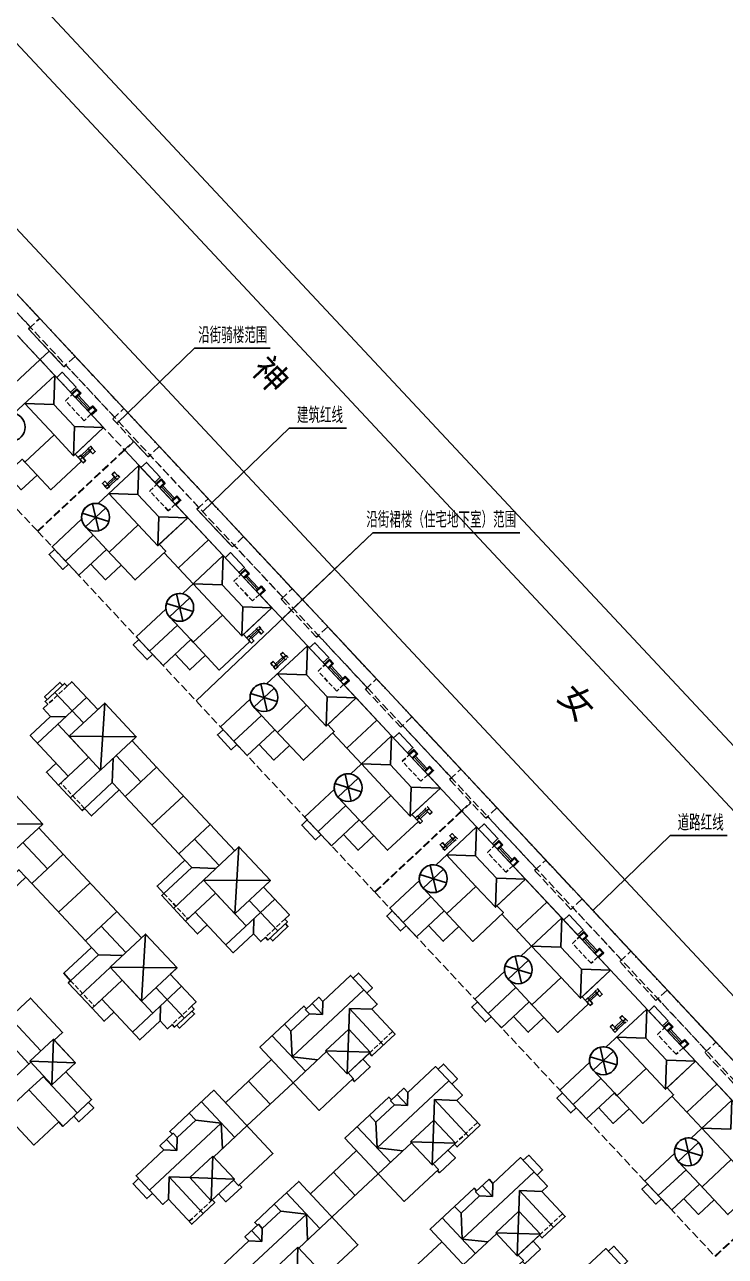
# Model space of a CAD drawing. Extents: x -34815 to 81416, y -425322 to 67478.
# Drawn here: x 3537 to 4911, y -181974 to -179560 of the extents above; entities that cross this region are included whole.
import ezdxf

# ---------------------------------------------------------------- set-up
doc = ezdxf.new("R2010")
doc.units = 0
doc.header["$LTSCALE"] = 1000
doc.header["$MEASUREMENT"] = 0
doc.linetypes.add('DASH', pattern=[0.35, 0.25, -0.1])
doc.linetypes.add('DOTE', pattern=[2.42, 2, -0.2, 0.02, -0.2])
doc.layers.add('WALL', color=2, linetype='Continuous', lineweight=25)
doc.layers.add('坯担层', color=7, linetype='Continuous')
doc.styles.add('_TCH_DIM', font='SIMPLEX', dxfattribs={"bigfont": 'GBCBIG'})
doc.styles.add('宋体', font='', dxfattribs={"width": 0.666667})
doc.styles.get('宋体').set_extended_font_data('SimSun')

# ---------------------------------------------------------------- blocks, each defined once
blk = doc.blocks.new('jhjuuoiuo')
at = {"color": 9, "linetype": 'Continuous'}
for p, q in [((353099, 611012), (715639, 222973)), ((362679, 611012), (725218, 222973)), ((377979, 555087), (632721, 282427)), ((626797, 278513), (369120, 554327)), ((410555, 506451), (404957, 512443)), ((408234, 508935), (406772, 507570)), ((418934, 497483), (431205, 509384)), ((431205, 509384), (443149, 509384)), ((432492, 483538), (446181, 496736)), ((446181, 496736), (455206, 496736)), ((473403, 436253), (420153, 493248)), ((420153, 493248), (473403, 436253)), ((423867, 492202), (421614, 494613)), ((437180, 477953), (431582, 483945)), ((431449, 453619), (459401, 480209)), ((445071, 466577), (459401, 480209)), ((459401, 480209), (482622, 480209)), ((527199, 378673), (473471, 436180)), ((473471, 436180), (527199, 378673)), ((494150, 420491), (506368, 432315)), ((506368, 432315), (515393, 432315))]:
    blk.add_line(p, q, dxfattribs=at)
at = {"color": 1, "linetype": 'DOTE', "ltscale": 2}
blk.add_line((369120, 554327), (642529, 261687), dxfattribs=at)
at = {"color": 1, "linetype": 'DASH', "ltscale": 5}
blk.add_line((639782, 261687), (367645, 552940), dxfattribs=at)
at = {"color": 5, "linetype": 'DASH', "ltscale": 5}
for p, q in [((366152, 551047), (420085, 493321)), ((406347, 480486), (352415, 538212)), ((406715, 514085), (398996, 522338)), ((405249, 512716), (397535, 520973)), ((404957, 512443), (406715, 514085)), ((404957, 512443), (405249, 512716)), ((410555, 506451), (404957, 512443)), ((412313, 508094), (410555, 506451)), ((410847, 506724), (410555, 506451)), ((418561, 498467), (410847, 506724)), ((420027, 499836), (412313, 508094)), ((418269, 498194), (420027, 499836)), ((418269, 498194), (418561, 498467)), ((421546, 494686), (418269, 498194)), ((420085, 493321), (421546, 494686)), ((420085, 493321), (406347, 480486)), ((420153, 493248), (406416, 480413)), ((421614, 494613), (420153, 493248)), ((423867, 492202), (421614, 494613)), ((425621, 493840), (423867, 492202)), ((433339, 485587), (425621, 493840)), ((424159, 492475), (423867, 492202)), ((431874, 484218), (424159, 492475)), ((431582, 483945), (433339, 485587)), ((431582, 483945), (431874, 484218)), ((437180, 477953), (431582, 483945)), ((406416, 480413), (459665, 423418)), ((438937, 479595), (437180, 477953)), ((446652, 471338), (438937, 479595)), ((437472, 478226), (437180, 477953)), ((445186, 469969), (437472, 478226)), ((444894, 469696), (446652, 471338)), ((444894, 469696), (445186, 469969)), ((450492, 463704), (444894, 469696)), ((450492, 463704), (444894, 469696)), ((452249, 465346), (450492, 463704)), ((450784, 463977), (450492, 463704)), ((458499, 455720), (450784, 463977)), ((459964, 457089), (452249, 465346)), ((458206, 455447), (459964, 457089)), ((458206, 455447), (458499, 455720)), ((463804, 449456), (458206, 455447)), ((463804, 449456), (458206, 455447)), ((465562, 451097), (463804, 449456)), ((473276, 442840), (465562, 451097)), ((464097, 449729), (463804, 449456)), ((471811, 441472), (464097, 449729)), ((471519, 441199), (473276, 442840)), ((471519, 441199), (471811, 441472)), ((474864, 437618), (471519, 441199)), ((474864, 437618), (471519, 441199)), ((459665, 423418), (473403, 436253)), ((473403, 436253), (474864, 437618)), ((473403, 436253), (474864, 437618)), ((474932, 437545), (473471, 436180)), ((474932, 437545), (473471, 436180)), ((477253, 435061), (474932, 437545)), ((477253, 435061), (474932, 437545)), ((479007, 436699), (477253, 435061)), ((486725, 428445), (479007, 436699)), ((473471, 436180), (459734, 423345)), ((477546, 435334), (477253, 435061)), ((485260, 427077), (477546, 435334)), ((484968, 426804), (486725, 428445)), ((484968, 426804), (485260, 427077)), ((490702, 420666), (484968, 426804)), ((490702, 420666), (484968, 426804)), ((459734, 423345), (513461, 365838)), ((492459, 422307), (490702, 420666)), ((490995, 420939), (490702, 420666)), ((498709, 412682), (490995, 420939)), ((500173, 414050), (492459, 422307)), ((498417, 412409), (500173, 414050)), ((498417, 412409), (498709, 412682)), ((504151, 406271), (498417, 412409)), ((504151, 406271), (498417, 412409)), ((505908, 407912), (504151, 406271)), ((513622, 399654), (505908, 407912)), ((504444, 406544), (504151, 406271)), ((512158, 398287), (504444, 406544)), ((511866, 398014), (513622, 399654)), ((511866, 398014), (512158, 398287)), ((517600, 391876), (511866, 398014)), ((517600, 391876), (511866, 398014)), ((513461, 365838), (527199, 378673)), ((527267, 378600), (513530, 365765))]:
    blk.add_line(p, q, dxfattribs=at)
at = {"layer": 'WALL', "color": 5}
for p, q in [((412438, 501505), (413250, 502263)), ((414282, 499532), (415093, 500290)), ((414394, 493479), (413225, 492387)), ((414579, 493282), (413410, 492189)), ((414763, 493084), (413594, 491992)), ((414633, 493223), (415132, 492690)), ((418532, 489051), (417362, 487959)), ((418716, 488854), (417547, 487761)), ((418661, 488912), (418163, 489445)), ((418900, 488656), (417731, 487564)), ((425751, 487256), (426562, 488014)), ((427594, 485283), (428405, 486041)), ((439063, 473007), (439874, 473765)), ((440907, 471034), (441718, 471792)), ((441019, 464981), (439850, 463889)), ((441204, 464784), (440035, 463692)), ((441388, 464587), (440219, 463494)), ((441258, 464726), (441757, 464192)), ((445156, 460553), (443987, 459461)), ((445341, 460356), (444172, 459264)), ((445525, 460159), (444356, 459066)), ((445286, 460414), (444788, 460948)), ((452376, 458759), (453187, 459516)), ((454219, 456786), (455030, 457543)), ((465688, 444510), (466499, 445267)), ((467532, 442537), (468343, 443295)), ((467644, 436484), (466475, 435391)), ((467829, 436286), (466659, 435194)), ((467883, 436228), (468382, 435695)), ((468013, 436089), (466844, 434997)), ((471918, 431909), (470749, 430817)), ((472102, 431712), (470933, 430620)), ((472287, 431515), (471117, 430423)), ((472048, 431771), (471549, 432304)), ((479137, 430115), (479948, 430873)), ((480981, 428142), (481792, 428900)), ((492586, 415720), (493397, 416478)), ((494429, 413747), (495241, 414505)), ((494549, 407686), (493380, 406594)), ((494734, 407489), (493564, 406397)), ((494918, 407292), (493749, 406199)), ((494788, 407431), (495286, 406897)), ((455678, 404981), (455568, 401730)), ((461072, 399209), (455678, 404981)), ((455678, 404981), (459212, 404861)), ((498816, 403120), (497647, 402027)), ((498946, 402981), (498447, 403514)), ((499000, 402922), (497831, 401830)), ((499185, 402725), (498015, 401633)), ((506035, 401325), (506846, 402083)), ((507878, 399352), (508690, 400110)), ((469127, 390586), (469017, 387336)), ((474520, 384814), (469127, 390586)), ((469127, 390586), (472661, 390466)), ((427181, 378356), (427061, 374823)), ((432574, 372584), (427181, 378356)), ((427181, 378356), (430431, 378246)), ((482576, 376191), (482466, 372941)), ((487969, 370419), (482576, 376191)), ((482576, 376191), (486110, 376071))]:
    blk.add_line(p, q, dxfattribs=at)
for points in [[(409093, 505085), (403495, 511077)], [(402023, 503132), (406772, 507570)], [(409093, 505085), (408937, 500492), (404344, 500648)], [(411591, 502412), (412468, 503231), (410283, 505569), (409406, 504750)], [(411790, 502199), (412601, 502957), (413250, 502263)], [(411892, 502090), (412594, 502745), (413038, 502270), (412336, 501615)], [(408986, 495679), (404344, 500648)], [(412214, 496984), (408937, 500492)], [(412438, 501505), (412658, 501710), (414501, 499737), (414282, 499532)], [(412855, 501894), (414698, 499921)], [(414828, 498947), (415529, 499603), (415086, 500078), (414384, 499422)], [(414930, 498838), (415741, 499596), (415093, 500290)], [(416808, 496828), (412214, 496984), (412058, 492391)], [(414726, 493857), (414762, 493891), (415035, 493599), (414633, 493223), (414360, 493515), (414580, 493720)], [(412826, 492082), (413191, 492423), (413464, 492131), (413099, 491790)], [(422406, 490837), (422250, 486243), (417656, 486399)], [(424904, 488163), (425780, 488982), (423596, 491321), (422719, 490501)], [(406294, 489332), (403810, 487011), (401489, 489495)], [(419300, 488961), (419336, 488995), (419063, 489288), (418661, 488912), (418934, 488620), (419154, 488825)], [(417400, 487186), (417363, 487152), (417090, 487444), (417492, 487820), (417765, 487527), (417546, 487323)], [(417400, 487186), (417765, 487527), (417492, 487820), (417127, 487478)], [(425102, 487950), (425913, 488708), (426562, 488014)], [(425205, 487841), (425906, 488496), (426350, 488021), (425649, 487366)], [(425751, 487256), (425970, 487461), (427813, 485488), (427594, 485283)], [(426167, 487645), (428011, 485672)], [(422298, 481430), (417656, 486399)], [(425527, 482736), (422250, 486243)], [(428140, 484699), (428842, 485354), (428398, 485829), (427697, 485174)], [(428243, 484589), (429054, 485347), (428405, 486041)], [(413443, 483291), (417652, 482009)], [(417155, 484152), (413940, 481148)], [(415051, 484793), (416045, 480507)], [(417285, 477568), (413940, 481148)], [(430120, 482580), (425527, 482736), (425371, 478142)], [(435718, 476588), (430120, 482580)], [(410785, 475737), (415169, 479833)], [(428647, 474635), (433397, 479072)], [(411263, 475225), (410386, 474406), (408201, 476744), (409078, 477564)], [(419607, 475083), (417122, 472762), (414801, 475247)], [(430969, 472150), (426395, 477046)], [(435718, 476588), (435562, 471994), (430969, 472150)], [(438216, 473914), (439093, 474734), (436908, 477072), (436031, 476253)], [(438415, 473701), (439226, 474459), (439874, 473765)], [(438517, 473592), (439219, 474247), (439662, 473772), (438961, 473117)], [(439063, 473007), (439283, 473212), (441126, 471239), (440907, 471034)], [(439480, 473396), (441323, 471424)], [(435611, 467181), (430969, 472150)], [(438839, 468487), (435562, 471994)], [(441453, 470450), (442154, 471105), (441711, 471580), (441009, 470925)], [(441555, 470340), (442366, 471098), (441718, 471792)], [(430468, 469903), (427253, 466899)], [(428363, 470545), (429357, 466258)], [(426756, 469043), (430965, 467760)], [(443433, 468331), (438839, 468487), (438683, 463893)], [(424097, 461488), (428481, 465584)], [(430598, 463319), (427253, 466899)], [(439451, 463584), (439816, 463926), (440089, 463633), (439724, 463292)], [(441351, 465359), (441387, 465393), (441660, 465101), (441258, 464726), (440985, 465018), (441204, 465223)], [(424575, 460977), (423698, 460157), (421514, 462496), (422390, 463315)], [(449031, 462339), (448875, 457745), (444281, 457901)], [(451528, 459665), (452405, 460485), (450221, 462823), (449344, 462004)], [(432919, 460835), (430435, 458513), (428113, 460998)], [(445925, 460463), (445961, 460498), (445688, 460790), (445286, 460414), (445559, 460122), (445778, 460327)], [(451727, 459453), (452538, 460210), (453187, 459516)], [(451830, 459343), (452531, 459998), (452975, 459523), (452273, 458868)], [(444025, 458688), (443988, 458654), (443715, 458947), (444117, 459322), (444390, 459030), (444171, 458825)], [(444025, 458688), (444390, 459030), (444117, 459322), (443752, 458981)], [(448923, 452933), (444281, 457901)], [(452151, 454238), (448875, 457745)], [(452376, 458759), (452595, 458963), (454438, 456990), (454219, 456786)], [(452792, 459148), (454636, 457175)], [(413807, 436615), (414899, 435446), (419283, 439542), (420239, 438519), (425208, 443161), (421317, 447326), (421974, 447941), (416991, 453275), (415895, 452251), (411798, 456635), (411075, 455959), (410665, 456397), (407582, 453517), (407991, 453078), (407268, 452402), (408429, 451160), (405214, 448156), (411221, 441726), (409687, 440292), (413441, 436273), (413807, 436615)], [(410329, 456083), (409913, 456529), (407502, 454276), (407918, 453831)], [(411075, 455959), (411798, 456635), (415895, 452251), (416991, 453275), (421974, 447941), (421317, 447326), (425208, 443161), (420239, 438519), (419283, 439542), (414899, 435446), (413807, 436615)], [(441676, 456296), (442670, 452009)], [(454765, 456201), (455467, 456856), (455023, 457331), (454321, 456676)], [(454868, 456091), (455679, 456849), (455030, 457543)], [(406374, 446914), (414120, 454150)], [(413629, 450134), (409124, 454957)], [(414120, 454150), (415895, 452251), (416991, 453275), (421974, 447941), (421317, 447326), (425208, 443161), (420239, 438519)], [(440068, 454794), (444277, 453511)], [(443780, 455654), (440565, 452651)], [(456745, 454082), (452151, 454238), (451995, 449644)], [(462343, 448090), (456745, 454082)], [(410052, 440634), (411221, 441726), (405214, 448156), (408429, 451160), (407268, 452402), (407991, 453078)], [(416991, 453275), (416348, 442684)], [(443910, 449070), (440565, 452651)], [(408429, 451160), (410831, 451078)], [(411221, 441726), (414436, 444730), (409589, 449918)], [(437410, 447239), (441794, 451335)], [(455272, 446137), (460022, 450575)], [(411364, 448018), (421974, 447941)], [(437888, 446728), (437011, 445908), (434826, 448247), (435703, 449066)], [(457593, 443653), (453019, 448548)], [(462343, 448090), (462187, 443497), (457593, 443653)], [(464841, 445417), (465718, 446236), (463533, 448574), (462656, 447755)], [(446231, 446586), (443747, 444265), (441426, 446749)], [(465040, 445204), (465851, 445962), (466499, 445267)], [(418191, 440711), (418321, 444527)], [(422724, 440840), (418832, 445005)], [(465142, 445094), (465844, 445750), (466287, 445275), (465586, 444619)], [(465688, 444510), (465907, 444714), (467751, 442742), (467532, 442537)], [(466105, 444899), (467948, 442926)], [(399047, 422824), (400139, 421655), (404523, 425751), (405479, 424728), (410448, 429371), (406556, 433536), (407214, 434150), (402230, 439484), (401134, 438460), (397038, 442845), (396315, 442169), (395905, 442607), (392822, 439726), (393231, 439288), (392508, 438612), (393668, 437370), (390453, 434366), (396461, 427936), (394926, 426502), (398681, 422483), (399047, 422824)], [(396315, 442169), (397038, 442845), (401134, 438460), (402230, 439484), (407214, 434150), (406556, 433536), (410448, 429371), (405479, 424728), (404523, 425751), (400139, 421655), (399047, 422824)], [(409687, 440292), (407782, 442331), (409316, 443765)], [(411564, 438283), (416314, 442720)], [(425208, 443161), (433673, 434100)], [(462236, 438684), (457593, 443653)], [(465464, 439989), (462187, 443497)], [(468078, 441952), (468779, 442608), (468335, 443083), (467634, 442427)], [(468180, 441843), (468991, 442600), (468343, 443295)], [(399359, 440360), (401134, 438460), (402230, 439484), (407214, 434150), (406556, 433536), (410448, 429371), (405479, 424728)], [(419283, 439542), (418191, 440711), (413807, 436615)], [(453381, 440545), (457590, 439262)], [(457093, 441406), (453878, 438402)], [(454988, 442047), (455982, 437761)], [(420239, 438519), (428705, 429458)], [(429441, 438631), (424472, 433988)], [(457223, 434821), (453878, 438402)], [(470057, 439833), (465464, 439989), (465308, 435396)], [(450722, 432990), (455106, 437087)], [(467975, 436862), (468012, 436896), (468285, 436603), (467883, 436228), (467610, 436520), (467829, 436725)], [(451200, 432479), (450323, 431660), (448139, 433998), (449015, 434817)], [(466076, 435087), (466441, 435428), (466714, 435136), (466349, 434794)], [(396604, 434228), (407214, 434150)], [(445483, 419131), (446206, 419807), (442110, 424191), (443206, 425215), (438222, 430550), (437565, 429935), (433673, 434100), (428705, 429458), (429660, 428435), (425276, 424339), (426368, 423170)], [(426368, 423170), (425276, 424339), (429660, 428435), (428705, 429458), (433673, 434100), (437565, 429935), (438222, 430550), (443206, 425215), (442110, 424191), (446206, 419807), (445483, 419131), (445892, 418693), (442809, 415812), (442399, 416250), (441676, 415574), (440515, 416817), (437300, 413813), (431292, 420243), (429758, 418809), (426003, 422828), (426368, 423170)], [(443885, 422292), (442110, 424191), (443206, 425215), (438222, 430550), (437565, 429935), (433673, 434100), (428705, 429458)], [(459544, 432337), (457059, 430016), (454738, 432500)], [(407963, 427050), (404072, 431215)], [(431189, 431779), (435080, 427614)], [(437579, 419959), (438222, 430550)], [(478489, 430809), (479300, 431567), (479948, 430873)], [(478591, 430699), (479293, 431355), (479736, 430880), (479035, 430224)], [(479554, 430504), (481397, 428531)], [(410448, 429371), (418913, 420310)], [(429660, 428435), (430753, 427266), (426368, 423170)], [(479137, 430115), (479356, 430320), (481200, 428347), (480981, 428142)], [(481527, 427557), (482228, 428213), (481784, 428688), (481083, 428032)], [(481629, 427448), (482440, 428205), (481792, 428900)], [(404523, 425751), (403431, 426921), (399047, 422824)], [(430753, 427266), (434569, 427136)], [(405479, 424728), (413944, 415668)], [(414680, 424840), (409712, 420198)], [(427880, 420819), (432630, 425256)], [(443206, 425215), (432596, 425293)], [(489241, 419300), (483506, 425438)], [(431292, 420243), (434507, 423247), (439354, 418059)], [(436139, 415055), (443885, 422292)], [(439845, 422075), (444350, 417252)], [(482136, 417384), (486886, 421821)], [(430722, 405341), (431446, 406017), (427350, 410401), (428446, 411425), (423462, 416759), (422804, 416145), (418913, 420310), (413944, 415668), (414900, 414645), (410516, 410549), (411608, 409379)], [(411608, 409379), (410516, 410549), (414900, 414645), (413944, 415668), (418913, 420310), (422804, 416145), (423462, 416759), (428446, 411425), (427350, 410401), (431446, 406017), (430722, 405341), (431132, 404903), (428048, 402022), (427639, 402460), (426915, 401784), (425755, 403026), (422540, 400023), (416532, 406453), (414997, 405019), (411243, 409038), (411608, 409379)], [(429125, 408501), (427350, 410401), (428446, 411425), (423462, 416759), (422804, 416145), (418913, 420310), (413944, 415668)], [(429758, 418809), (431662, 416771), (433197, 418204)], [(430123, 419151), (431292, 420243), (437300, 413813), (440515, 416817), (441676, 415574), (442399, 416250)], [(440515, 416817), (440597, 419219)], [(484491, 414863), (479781, 419905)], [(416429, 417989), (420320, 413824)], [(422819, 406168), (423462, 416759)], [(445556, 418379), (445973, 417933), (443561, 415680), (443145, 416126)], [(491938, 416414), (492749, 417172), (493397, 416478)], [(492040, 416304), (492742, 416960), (493185, 416485), (492484, 415829)], [(492586, 415720), (492805, 415925), (494649, 413952), (494429, 413747)], [(493003, 416109), (494846, 414136)], [(414900, 414645), (415992, 413476), (411608, 409379)], [(415992, 413476), (419808, 413346)], [(494976, 413162), (495677, 413818), (495233, 414293), (494532, 413637)], [(495078, 413053), (495889, 413810), (495241, 414505)], [(413120, 407029), (417870, 411466)], [(428446, 411425), (417836, 411503)], [(416532, 406453), (419747, 409457), (424594, 404269)], [(459212, 404861), (460089, 405680), (455856, 410211), (451472, 406115), (450857, 406772), (448738, 404793), (449353, 404135), (446430, 401404), (445406, 402500), (441533, 398882), (450886, 388871), (456293, 393923), (455474, 394800), (458835, 397940), (459245, 397502), (462898, 400915), (459212, 404861)], [(458447, 407438), (459316, 408250), (457132, 410589), (456262, 409776)], [(421379, 401265), (429125, 408501)], [(425084, 408285), (429590, 403462)], [(457972, 407946), (446610, 397330)], [(398137, 389814), (393085, 395222), (397908, 399727), (397294, 400385), (401386, 404208), (402000, 403550), (405288, 406623), (410340, 401215), (409025, 399986), (412370, 396406), (410836, 394972), (414932, 390588), (410401, 386355), (409719, 387086), (405773, 383400), (399014, 390634), (398137, 389814), (393085, 395222)], [(415363, 405360), (416532, 406453), (422540, 400023), (425755, 403026), (426915, 401784), (427639, 402460)], [(425755, 403026), (425836, 405429)], [(448857, 404973), (448482, 405374), (445406, 402500)], [(449798, 405782), (451402, 404065)], [(451472, 406115), (451402, 404065)], [(402000, 403550), (406915, 398289)], [(414997, 405019), (416902, 402980), (418437, 404414)], [(430796, 404589), (431212, 404143), (428801, 401890), (428384, 402336)], [(449353, 404135), (451402, 404065)], [(399340, 402297), (405006, 396232)], [(446430, 401404), (446610, 397330)], [(455568, 401730), (455328, 394663)], [(505387, 402019), (506198, 402777), (506846, 402083)], [(505489, 401909), (506191, 402565), (506634, 402090), (505933, 401434)], [(506035, 401325), (506254, 401530), (508098, 399557), (507878, 399352)], [(506452, 401714), (508295, 399741)], [(408643, 392924), (408888, 400133)], [(443469, 400691), (448726, 395065)], [(508425, 398767), (509126, 399423), (508682, 399898), (507981, 399242)], [(508527, 398658), (509338, 399416), (508690, 400110)], [(450662, 396874), (446610, 397330)], [(452051, 398171), (446790, 393256)], [(451914, 398317), (458981, 398077)], [(400329, 391862), (405298, 396505)], [(412370, 396406), (405162, 396651)], [(436069, 390082), (443376, 396909)], [(472661, 390466), (473538, 391286), (469305, 395816), (464921, 391720), (464306, 392377), (462187, 390398), (462802, 389740), (459879, 387009), (458855, 388105), (454982, 384487), (464335, 374476), (469742, 379528), (468923, 380405), (472284, 383545), (472694, 383107), (476347, 386520), (472661, 390466)], [(456154, 393793), (456496, 393428), (458980, 395749), (457819, 396991)], [(471896, 393043), (472765, 393855), (470581, 396194), (469711, 395381)], [(516139, 390510), (510404, 396648)], [(405008, 392128), (407346, 394313)], [(412666, 388472), (407273, 394244)], [(439723, 393496), (443136, 389842)], [(471421, 393551), (460059, 382935)], [(409719, 387086), (405008, 392128), (402377, 389670), (400329, 391862), (399014, 390634)], [(427061, 374823), (426184, 374004), (421951, 378534), (426335, 382630), (425721, 383288), (427840, 385268), (428454, 384610), (431377, 387341), (430353, 388437), (434226, 392055), (443579, 382044), (438172, 376992), (437352, 377869), (433991, 374729), (434401, 374291), (430747, 370877), (427061, 374823)], [(439483, 386429), (446790, 393256)], [(464921, 391720), (464851, 389670)], [(509034, 388594), (513784, 393031)], [(414449, 390137), (415269, 389261), (412930, 387076), (412111, 387953)], [(432290, 390246), (437546, 384620)], [(462306, 390578), (461931, 390979), (458855, 388105)], [(462802, 389740), (464851, 389670)], [(463247, 391388), (464851, 389670)], [(511389, 386073), (506679, 391115)], [(427652, 385162), (427277, 385563), (430353, 388437)], [(424067, 376269), (435430, 386885)], [(431377, 387341), (435430, 386885)], [(434222, 381513), (439483, 386429)], [(435610, 382810), (435430, 386885)], [(456918, 386296), (462175, 380670)], [(459879, 387009), (460059, 382935)], [(469017, 387336), (468777, 380268)], [(426780, 384278), (428385, 382561)], [(428454, 384610), (428385, 382561)], [(465500, 383776), (460239, 378861)], [(465363, 383922), (472430, 383682)], [(426335, 382630), (428385, 382561)], [(449518, 375687), (456825, 382514)], [(464111, 382479), (460059, 382935)], [(469603, 379399), (469945, 379033), (472429, 381354), (471268, 382596)], [(485345, 378648), (486214, 379460), (484030, 381799), (483160, 380986)], [(434085, 381659), (433845, 374592)], [(486110, 376071), (486987, 376891), (482754, 381421), (478370, 377325), (477755, 377982), (475636, 376003), (476251, 375345), (473328, 372614), (472304, 373710), (468431, 370092), (477784, 360081), (483191, 365133), (482372, 366010), (485733, 369150), (486143, 368712), (489796, 372125), (486110, 376071)], [(424542, 375761), (423672, 374949), (421488, 377287), (422357, 378099)], [(430431, 378246), (437498, 378006)], [(452932, 372034), (460239, 378861)], [(453172, 379101), (456585, 375447)], [(484870, 379156), (473508, 368540)], [(438310, 377122), (438652, 376757), (436167, 374436), (435007, 375678)], [(440510, 360428), (439633, 359609), (435400, 364139), (439784, 368235), (439170, 368893), (441289, 370873), (441903, 370215), (444826, 372946), (443802, 374042), (447675, 377660), (457028, 367649), (451620, 362598), (450801, 363474), (447440, 360334), (447850, 359896), (444196, 356482), (440510, 360428)], [(445739, 375851), (450995, 370225)], [(475755, 376183), (475380, 376584), (472304, 373710)], [(476696, 376993), (478300, 375275)], [(478370, 377325), (478300, 375275)], [(441101, 370767), (440726, 371168), (443802, 374042)], [(476251, 375345), (478300, 375275)], [(437516, 361874), (448879, 372490)], [(444826, 372946), (448879, 372490)], [(447671, 367118), (452932, 372034)], [(449059, 368415), (448879, 372490)], [(473328, 372614), (473508, 368540)], [(482466, 372941), (482226, 365874)], [(441903, 370215), (441834, 368166)], [(470367, 371901), (475624, 366275)], [(439784, 368235), (441834, 368166)], [(440229, 369883), (441834, 368166)], [(462967, 361292), (470274, 368119)], [(477560, 368084), (473508, 368540)], [(478949, 369381), (473688, 364466)], [(478812, 369527), (485879, 369287)], [(483052, 365004), (483394, 364638), (485878, 366959), (484717, 368202)], [(447534, 367265), (447294, 360197)], [(499559, 361676), (500436, 362496), (496203, 367026), (491819, 362930), (491204, 363587), (489085, 361608), (489700, 360950), (486777, 358219), (485753, 359315), (481880, 355697), (491233, 345686), (496640, 350738), (495821, 351615), (499182, 354756), (499592, 354317), (503245, 357731), (499559, 361676)], [(498794, 364253), (499663, 365065), (497479, 367404), (496609, 366591)]]:
    blk.add_lwpolyline(points, dxfattribs=at)
for points in [[(404383, 491378), (408986, 495679), (412058, 492391), (416808, 496828), (409093, 505085), (402645, 499061, 0.5070926), (400051, 496637), (395356, 492251), (399589, 487720), (403973, 491817), (404383, 491378)], [(395356, 492251), (399589, 487720), (403973, 491817), (408479, 486994), (413338, 491534), (412314, 492630), (416808, 496828), (409093, 505085), (402645, 499061, 0.5070926), (400051, 496637), (395356, 492251)], [(417695, 477129), (422298, 481430), (425371, 478142), (430120, 482580), (422406, 490837), (415957, 484812, 0.5070926), (413363, 482388), (408668, 478002), (412901, 473472), (417285, 477568), (417695, 477129)], [(408668, 478002), (412901, 473472), (417285, 477568), (421791, 472745), (426650, 477285), (425626, 478381), (430120, 482580), (422406, 490837), (415957, 484812, 0.5070926), (413363, 482388), (408668, 478002)], [(431007, 462881), (435611, 467181), (438683, 463893), (443433, 468331), (435718, 476588), (429270, 470563, 0.5070926), (426676, 468140), (421981, 463753), (426214, 459223), (430598, 463319), (431007, 462881)], [(421981, 463753), (426214, 459223), (430598, 463319), (435104, 458496), (439963, 463036), (438939, 464132), (443433, 468331), (435718, 476588), (429270, 470563, 0.5070926), (426676, 468140), (421981, 463753)], [(444320, 448632), (448923, 452933), (451995, 449644), (456745, 454082), (449031, 462339), (442582, 456314, 0.5070926), (439988, 453891), (435293, 449504), (439526, 444974), (443910, 449070), (444320, 448632)], [(435293, 449504), (439526, 444974), (443910, 449070), (448416, 444247), (453275, 448787), (452251, 449883), (456745, 454082), (449031, 462339), (442582, 456314, 0.5070926), (439988, 453891), (435293, 449504)], [(457632, 434383), (462236, 438684), (465308, 435396), (470057, 439833), (462343, 448090), (455894, 442065, 0.5070926), (453301, 439642), (448606, 435256), (452838, 430725), (457223, 434821), (457632, 434383)], [(448606, 435256), (452838, 430725), (457223, 434821), (461728, 429999), (466588, 434539), (465564, 435635), (470057, 439833), (462343, 448090), (455894, 442065, 0.5070926), (453301, 439642), (448606, 435256)], [(471081, 419988), (475685, 424289), (478757, 421001), (483506, 425438), (475792, 433695), (469343, 427670, 0.5070926), (466750, 425247), (462055, 420861), (466287, 416330), (470672, 420426), (471081, 419988)], [(462055, 420861), (466287, 416330), (470672, 420426), (475177, 415604), (480037, 420144), (479013, 421240), (483506, 425438), (475792, 433695), (469343, 427670, 0.5070926), (466750, 425247), (462055, 420861)], [(484530, 405593), (489134, 409894), (492206, 406606), (496955, 411043), (489241, 419300), (482792, 413275, 0.5070926), (480199, 410852), (475504, 406466), (479736, 401935), (484121, 406031), (484530, 405593)], [(475504, 406466), (479736, 401935), (484121, 406031), (488626, 401209), (493486, 405749), (492462, 406845), (496955, 411043), (489241, 419300), (482792, 413275, 0.5070926), (480199, 410852), (475504, 406466)], [(497979, 391198), (502583, 395499), (505655, 392211), (510404, 396648), (502690, 404905), (496241, 398880, 0.5070926), (493648, 396457), (488953, 392071), (493185, 387540), (497570, 391636), (497979, 391198)], [(488953, 392071), (493185, 387540), (497570, 391636), (502075, 386814), (506935, 391354), (505911, 392450), (510404, 396648), (502690, 404905), (496241, 398880, 0.5070926), (493648, 396457), (488953, 392071)], [(511428, 376803), (516032, 381104), (519104, 377816), (523853, 382253), (516139, 390510), (509690, 384485, 0.5070926), (507097, 382062), (502402, 377676), (506634, 373145), (511019, 377241), (511428, 376803)], [(502402, 377676), (506634, 373145), (511019, 377241), (515524, 372419), (520384, 376959), (519360, 378055), (523853, 382253), (516139, 390510), (509690, 384485, 0.5070926), (507097, 382062), (502402, 377676)]]:
    blk.add_lwpolyline(points, format="xyb", dxfattribs=at)
for points in [[(399589, 487720), (403973, 491817), (408479, 486994), (413338, 491534), (412314, 492630), (416808, 496828), (409093, 505085), (402645, 499061, 0.5070926), (400051, 496637), (395356, 492251)], [(412901, 473472), (417285, 477568), (421791, 472745), (426650, 477285), (425626, 478381), (430120, 482580), (422406, 490837), (415957, 484812, 0.5070926), (413363, 482388), (408668, 478002)], [(426214, 459223), (430598, 463319), (435104, 458496), (439963, 463036), (438939, 464132), (443433, 468331), (435718, 476588), (429270, 470563, 0.5070926), (426676, 468140), (421981, 463753)], [(439526, 444974), (443910, 449070), (448416, 444247), (453275, 448787), (452251, 449883), (456745, 454082), (449031, 462339), (442582, 456314, 0.5070926), (439988, 453891), (435293, 449504)], [(452838, 430725), (457223, 434821), (461728, 429999), (466588, 434539), (465564, 435635), (470057, 439833), (462343, 448090), (455894, 442065, 0.5070926), (453301, 439642), (448606, 435256)], [(466287, 416330), (470672, 420426), (475177, 415604), (480037, 420144), (479013, 421240), (483506, 425438), (475792, 433695), (469343, 427670, 0.5070926), (466750, 425247), (462055, 420861)], [(479736, 401935), (484121, 406031), (488626, 401209), (493486, 405749), (492462, 406845), (496955, 411043), (489241, 419300), (482792, 413275, 0.5070926), (480199, 410852), (475504, 406466)], [(493185, 387540), (497570, 391636), (502075, 386814), (506935, 391354), (505911, 392450), (510404, 396648), (502690, 404905), (496241, 398880, 0.5070926), (493648, 396457), (488953, 392071)], [(506634, 373145), (511019, 377241), (515524, 372419), (520384, 376959), (519360, 378055), (523853, 382253), (516139, 390510), (509690, 384485, 0.5070926), (507097, 382062), (502402, 377676)]]:
    blk.add_lwpolyline(points, format="xyb", close=True, dxfattribs=at)
at = {"layer": 'WALL', "color": 5, "linetype": 'DASH', "ltscale": 3}
for points in [[(414828, 498947), (413732, 497923), (410796, 501065), (411892, 502090)], [(428140, 484699), (427044, 483675), (424109, 486817), (425205, 487841)], [(441453, 470450), (440357, 469426), (437421, 472568), (438517, 473592)], [(454765, 456201), (453669, 455177), (450734, 458319), (451830, 459343)], [(411075, 455959), (407991, 453078)], [(468078, 441952), (466982, 440928), (464046, 444070), (465142, 445094)], [(413807, 436615), (410052, 440634)], [(481527, 427557), (480431, 426533), (477495, 429675), (478591, 430699)], [(426368, 423170), (430123, 419151)], [(445483, 419131), (442399, 416250)], [(494976, 413162), (493880, 412138), (490944, 415280), (492040, 416304)], [(411608, 409379), (415363, 405360)], [(430722, 405341), (427639, 402460)], [(458835, 397940), (462489, 401354)], [(508425, 398767), (507329, 397743), (504393, 400885), (505489, 401909)], [(472284, 383545), (475938, 386959)], [(433991, 374729), (430337, 371316)], [(485733, 369150), (489387, 372564)]]:
    blk.add_lwpolyline(points, dxfattribs=at)
at = {"layer": 'WALL', "color": 5}
for points in [[(414872, 492967), (415132, 492690), (415497, 493031), (414999, 493565), (414633, 493223)], [(413338, 491534), (413597, 491256), (413963, 491597), (413464, 492131), (413099, 491790)], [(418422, 489168), (418163, 489445), (418528, 489787), (419027, 489253), (418661, 488912)], [(416888, 487734), (416628, 488012), (416994, 488353), (417492, 487820), (417127, 487478)], [(439963, 463036), (440222, 462759), (440588, 463100), (440089, 463633), (439724, 463292)], [(441497, 464470), (441757, 464192), (442122, 464534), (441624, 465067), (441258, 464726)], [(443513, 459236), (443253, 459514), (443619, 459856), (444117, 459322), (443752, 458981)], [(445047, 460670), (444788, 460948), (445153, 461289), (445652, 460756), (445286, 460414)], [(416348, 442684), (411364, 448018), (416991, 453275), (421974, 447941)], [(401588, 428893), (396604, 434228), (402230, 439484), (407214, 434150)], [(468122, 435972), (468382, 435695), (468747, 436036), (468249, 436569), (467883, 436228)], [(466588, 434539), (466847, 434261), (467212, 434602), (466714, 435136), (466349, 434794)], [(471809, 432026), (471549, 432304), (471915, 432645), (472413, 432112), (472048, 431771)], [(432596, 425293), (437579, 419959), (443206, 425215), (438222, 430550)], [(470274, 430593), (470015, 430870), (470380, 431212), (470878, 430678), (470513, 430337)], [(417836, 411503), (422819, 406168), (428446, 411425), (423462, 416759)], [(495027, 407175), (495286, 406897), (495652, 407239), (495153, 407772), (494788, 407431)], [(493493, 405741), (493752, 405464), (494117, 405805), (493619, 406338), (493254, 405997)], [(498707, 403236), (498447, 403514), (498813, 403855), (499311, 403322), (498946, 402981)], [(451914, 398317), (455568, 401730), (458981, 398077), (455328, 394663)], [(497172, 401803), (496913, 402080), (497278, 402422), (497776, 401888), (497411, 401547)], [(412370, 396406), (408888, 400133), (405162, 396651), (408643, 392924)], [(465363, 383922), (469017, 387336), (472430, 383682), (468777, 380268)], [(434085, 381659), (430431, 378246), (433845, 374592), (437498, 378006)], [(478812, 369527), (482466, 372941), (485879, 369287), (482226, 365874)], [(447534, 367265), (443880, 363851), (447294, 360197), (450947, 363611)]]:
    blk.add_lwpolyline(points, close=True, dxfattribs=at)
at = {"layer": 'WALL', "color": 5, "flags": 128}
for points in [[(475792, 433695), (475636, 429102), (471042, 429258)], [(478290, 431022), (479167, 431841), (476982, 434179), (476105, 433360)], [(470786, 430045), (470750, 430011), (470477, 430303), (470878, 430678), (471152, 430386), (470932, 430181)], [(470786, 430045), (471152, 430386), (470878, 430678), (470513, 430337)], [(472686, 431820), (472723, 431854), (472450, 432146), (472048, 431771), (472321, 431478), (472540, 431683)], [(475685, 424289), (471042, 429258)], [(478913, 425594), (475636, 429102)], [(470542, 427011), (467327, 424007)], [(468437, 427652), (469431, 423366)], [(466830, 426150), (471039, 424868)], [(483506, 425438), (478913, 425594), (478757, 421001)], [(464171, 418595), (468555, 422692)], [(470672, 420426), (467327, 424007)], [(464649, 418084), (463772, 417265), (461588, 419603), (462464, 420422)], [(489241, 419300), (489085, 414707), (484491, 414863)], [(491739, 416627), (492616, 417446), (490431, 419784), (489554, 418965)], [(472993, 417942), (470508, 415621), (468187, 418105)], [(489134, 409894), (484491, 414863)], [(481886, 413257), (482880, 408971)], [(492362, 411199), (489085, 414707)], [(480279, 411755), (484488, 410473)], [(483991, 412616), (480775, 409612)], [(496955, 411043), (492362, 411199), (492206, 406606)], [(484121, 406031), (480775, 409612)], [(477620, 404200), (482004, 408297)], [(494880, 408064), (494917, 408098), (495190, 407806), (494788, 407431), (494515, 407723), (494734, 407928)], [(478098, 403689), (477221, 402870), (475036, 405208), (475913, 406027)], [(492981, 406289), (493346, 406631), (493619, 406338), (493254, 405997)], [(505188, 402232), (506065, 403051), (503880, 405389), (503003, 404570)], [(486442, 403547), (483957, 401226), (481636, 403710)], [(502690, 404905), (502534, 400312), (497940, 400468)], [(499584, 403030), (499621, 403064), (499347, 403356), (498946, 402981), (499219, 402688), (499438, 402893)], [(497684, 401255), (497648, 401221), (497375, 401513), (497776, 401888), (498050, 401596), (497830, 401391)], [(497684, 401255), (498050, 401596), (497776, 401888), (497411, 401547)], [(502583, 395499), (497940, 400468)], [(505811, 396804), (502534, 400312)], [(493728, 397360), (497937, 396078)], [(497440, 398221), (494224, 395217)], [(495335, 398862), (496329, 394576)], [(510404, 396648), (505811, 396804), (505655, 392211)], [(491069, 389806), (495453, 393902)], [(497570, 391636), (494224, 395217)], [(491547, 389294), (490670, 388475), (488485, 390813), (489362, 391632)], [(516139, 390510), (515983, 385917), (511389, 386073)], [(499891, 389152), (497406, 386831), (495085, 389315)], [(516032, 381104), (511389, 386073)], [(510889, 383826), (507673, 380822)], [(508784, 384467), (509778, 380181)], [(507177, 382965), (511385, 381683)], [(511019, 377241), (507673, 380822)], [(504518, 375411), (508902, 379507)], [(504996, 374899), (504119, 374080), (501934, 376418), (502811, 377237)], [(513340, 374757), (510855, 372436), (508534, 374920)]]:
    blk.add_lwpolyline(points, dxfattribs=at)
at = {"layer": 'WALL', "color": 5}
for centre in [(402235, 496899), (415548, 482650), (428860, 468401), (442173, 454153), (455485, 439904), (468934, 425509), (482383, 411114), (495832, 396719), (509281, 382324)]:
    blk.add_circle(centre, 2200, dxfattribs=at)
at = {"color": 9, "linetype": 'Continuous', "style": '_TCH_DIM'}
for s, height, p in [('沿街骑楼范围', 2531.9, (431778, 510172)), ('建筑红线', 2531.9, (447381, 497523)), ('沿街裙楼（住宅地下室）范围', 2531.91, (458349, 480996)), ('道路红线', 2531.9, (507568, 433102))]:
    blk.add_text(s, height=height, dxfattribs=at).set_placement(p)
at = {"color": 9, "linetype": 'Continuous', "style": '宋体'}
for s, p in [('神', (439984, 505855)), ('女', (488377, 454058))]:
    blk.add_text(s, height=3987, rotation=313.054, dxfattribs=at).set_placement(p)
blk = doc.blocks.new('区位图')
at = {"xscale": 0.01549518806859851, "yscale": 0.01549518806859851, "zscale": 0.01549518806859851}
blk.add_blockref('jhjuuoiuo', (158999.1, -172258.5), dxfattribs=at)

msp = doc.modelspace()

# ---------------------------------------------------------------- block references
at = {"layer": '坯担层', "xscale": 0.7999999999883585, "yscale": 0.7999999999883585, "zscale": 0.7999999999883585}
msp.add_blockref('区位图', (-128674.1, -48702.1), dxfattribs=at)

doc.saveas('drawing.dxf')
